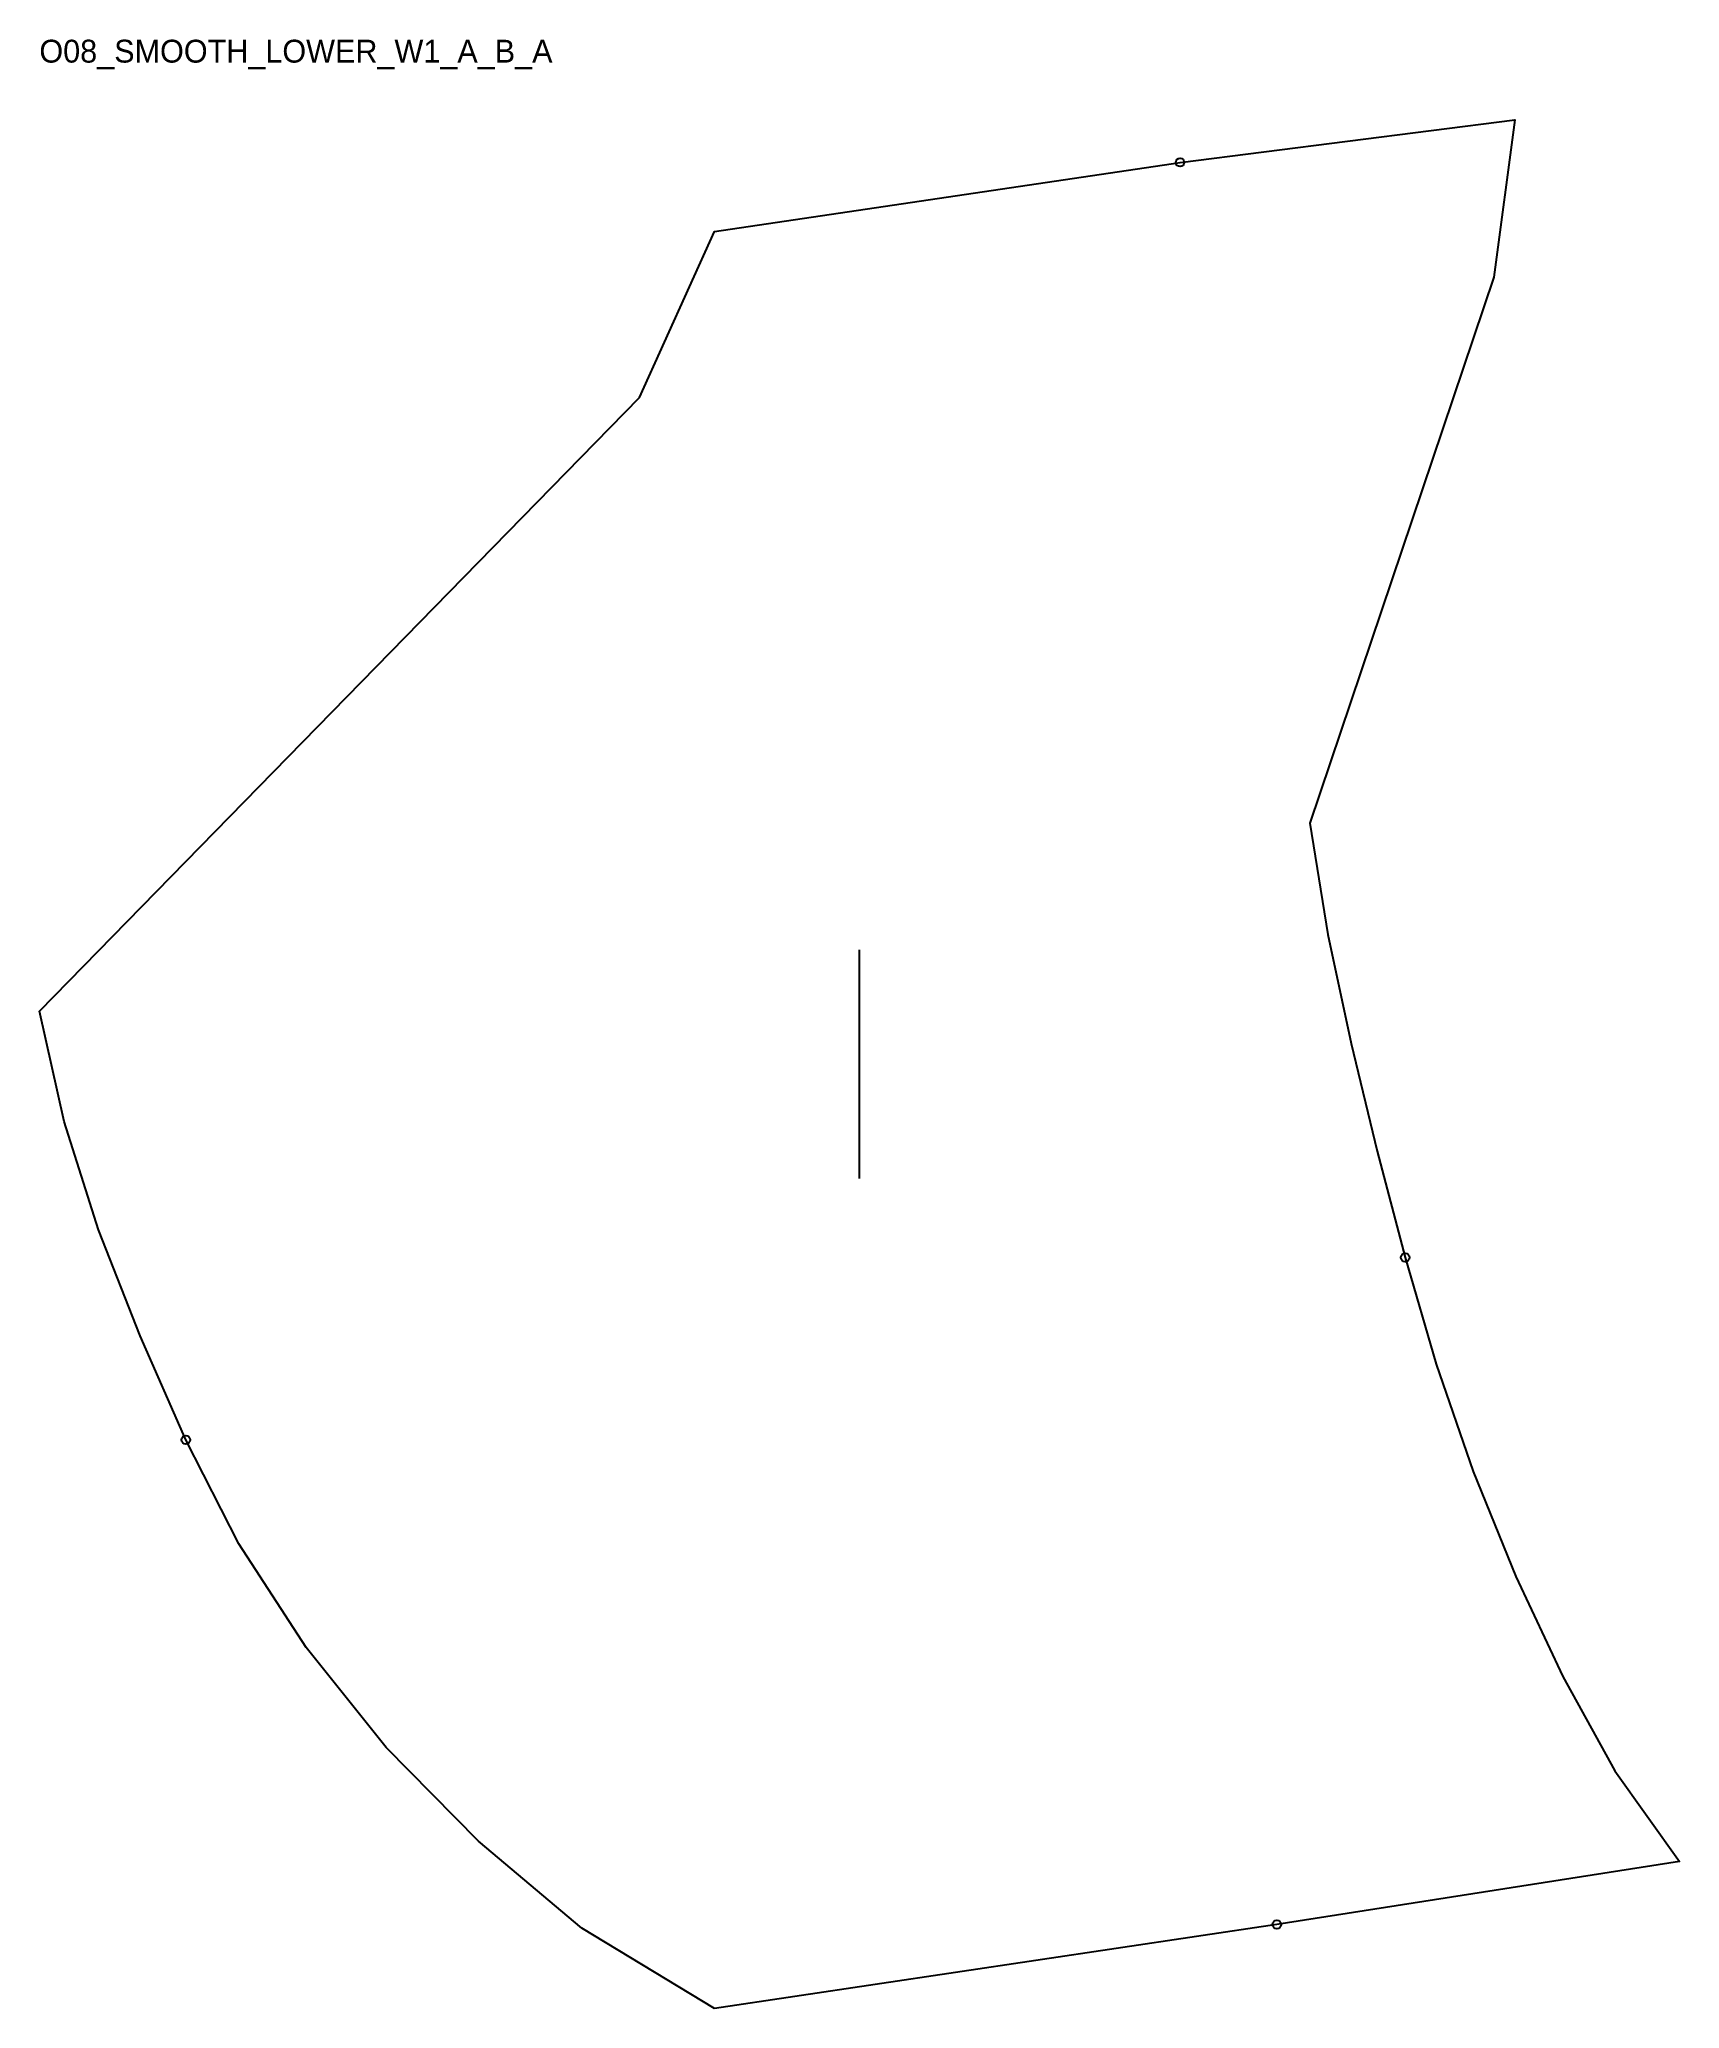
# Model space of a CAD drawing. Header units: millimetres. Extents: x -236 to 338, y 0 to 689.
import ezdxf

# ---------------------------------------------------------------- set-up
doc = ezdxf.new("R2010")
doc.units = ezdxf.units.MM
for name, color, linetype in [('CUT', 1, 'Continuous'), ('GRAIN', 3, 'Continuous'), ('ID', 7, 'Continuous'), ('NOTCH', 2, 'Continuous'), ('SEAM', 5, 'Continuous')]:
    doc.layers.add(name, color=color, linetype=linetype)

msp = doc.modelspace()

# ---------------------------------------------------------------- linework, layer by layer
at = {"layer": 'CUT'}
msp.add_lwpolyline([(0, 0), (-46.4, 28.15), (-82.64, 58.52), (-114.88, 91.33), (-142.92, 126.36), (-166.44, 162.63), (-185.05, 199), (-200.96, 235.4), (-215.53, 272.45), (-227.54, 310.3), (-236.26, 348.93), (-26.24, 563.55), (0, 621.7), (162.85, 645.84), (280.04, 660.74), (272.66, 605.66), (208.24, 414.63), (214.56, 375.79), (222.68, 337.57), (231.88, 299.91), (241.62, 262.79), (252.51, 225.49), (265.47, 187.91), (280.31, 151.18), (296.84, 116.21), (315, 83.21), (337.66, 51.48), (196.72, 29.45), (0, 0)], close=True, dxfattribs=at)
at = {"layer": 'GRAIN'}
msp.add_line((50.7, 290.37), (50.7, 370.37), dxfattribs=at)
at = {"layer": 'NOTCH'}
for centre in [(162.85, 645.84), (241.62, 262.79), (-185.05, 199), (196.72, 29.45)]:
    msp.add_circle(centre, 1.5, dxfattribs=at)
at = {"layer": 'SEAM'}
msp.add_lwpolyline([(0, 0), (-46.4, 28.15), (-82.64, 58.52), (-114.88, 91.33), (-142.92, 126.36), (-166.44, 162.63), (-185.05, 199), (-200.96, 235.4), (-215.53, 272.45), (-227.54, 310.3), (-236.26, 348.93), (-26.24, 563.55), (0, 621.7), (162.85, 645.84), (280.04, 660.74), (272.66, 605.66), (208.24, 414.63), (214.56, 375.79), (222.68, 337.57), (231.88, 299.91), (241.62, 262.79), (252.51, 225.49), (265.47, 187.91), (280.31, 151.18), (296.84, 116.21), (315, 83.21), (337.66, 51.48), (196.72, 29.45)], close=True, dxfattribs=at)

# ---------------------------------------------------------------- texts
at = {"layer": 'ID'}
msp.add_text('O08_SMOOTH_LOWER_W1_A_B_A', height=8, dxfattribs=at).set_placement((-236.26, 680.74))

doc.saveas('drawing.dxf')
